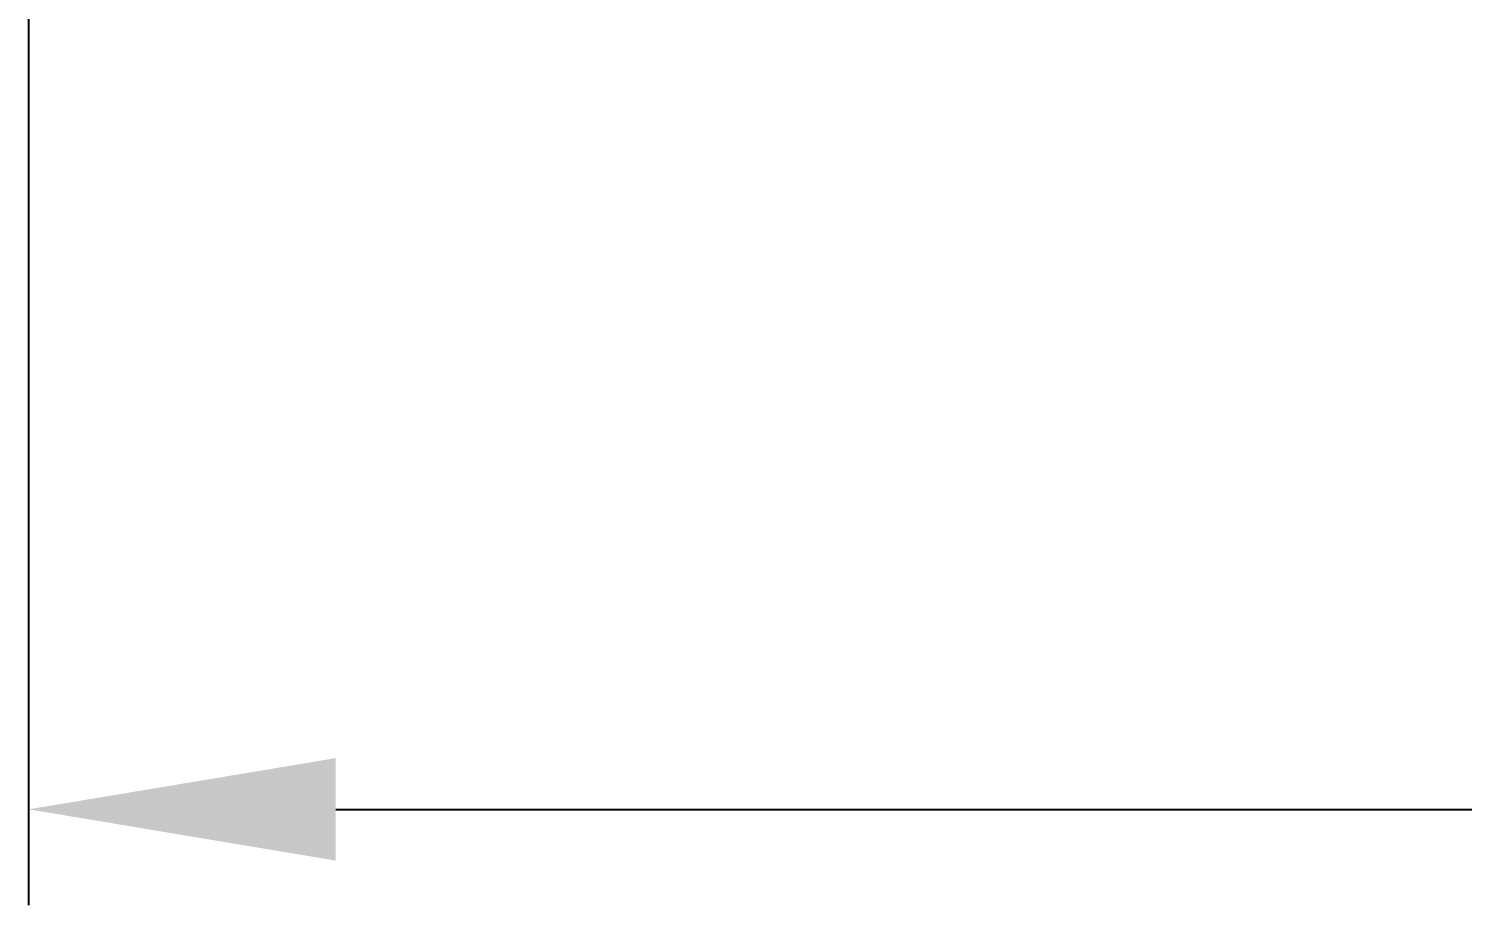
# Model space of a CAD drawing. Header units: millimetres. Extents: x 6110 to 6704, y -2661 to -1821.
# Drawn here: x 6470.39 to 6489.07, y -2113.6 to -2102.18 of the extents above; entities that cross this region are included whole.
import ezdxf

# ---------------------------------------------------------------- set-up
doc = ezdxf.new("R2010")
doc.units = ezdxf.units.MM
doc.header["$LTSCALE"] = 0.1
doc.layers.add('DIM', color=3, linetype='Continuous', lineweight=9)
doc.styles.get("Standard").update_dxf_attribs({"font": 'arial.ttf'})
doc.dimstyles.new('ISO-25', dxfattribs={"dimtxt": 2.5, "dimasz": 2.5, "dimexe": 1.25, "dimexo": 0.625, "dimtad": 1, "dimlfac": 5, "dimtxsty": 'Standard', "dimcen": 2.5, "dimadec": 0, "dimazin": 0, "dimtfac": 1, "dimtmove": 0, "dimatfit": 3, "dimfxl": 0, "dimarcsym": 0})

# ---------------------------------------------------------------- blocks, each defined once
blk = doc.blocks.new('*D69')
at = {"layer": 'Defpoints', "color": 0}
for p in [(6470.391, -2092.49), (6519.738, -2092.49), (6519.738, -2112.348)]:
    blk.add_point(p, dxfattribs=at)
at = {"layer": 'DIM', "color": 0, "lineweight": -2}
for p, q in [((6470.391, -2093.115), (6470.391, -2113.598)), ((6519.738, -2093.115), (6519.738, -2113.598)), ((6474.391, -2112.348), (6515.738, -2112.348))]:
    blk.add_line(p, q, dxfattribs=at)
at = {"layer": 'DIM', "color": 0}
for points in [[(6474.391, -2111.681), (6474.391, -2113.015), (6470.391, -2112.348)], [(6515.738, -2111.681), (6515.738, -2113.015), (6519.738, -2112.348)]]:
    blk.add_solid(points, dxfattribs=at)
at = {"layer": 'DIM', "color": 0, "insert": (6495.064, -2109.681), "char_height": 4, "attachment_point": 5}
blk.add_mtext('197', dxfattribs=at)

msp = doc.modelspace()

# ---------------------------------------------------------------- dimensions: what is measured, and where the dimension line sits
at = {"layer": 'DIM'}
dim = msp.add_linear_dim(base=(6519.7376, -2112.3479), p1=(6470.3911, -2092.4905), p2=(6519.7376, -2092.4895), text='197', dimstyle='ISO-25', override={"dimtxt": 4, "dimasz": 4, "dimlfac": 4, "dimadec": 1, "dimfxl": 1.25}, dxfattribs=at)
dim.commit()
dim.dimension.update_dxf_attribs({"geometry": '*D69', "text_midpoint": (6495.0644, -2109.6806)})

doc.saveas('drawing.dxf')
